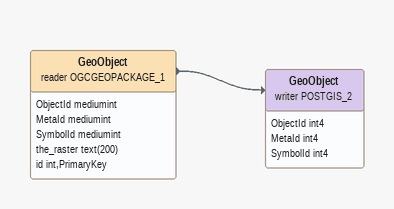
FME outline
GeoObject (reader OGCGEOPACKAGE_1)
    attributes: ObjectId mediumint, MetaId mediumint, SymbolId mediumint, the_raster text(200), id int,PrimaryKey
    -> GeoObject (writer POSTGIS_2)
GeoObject (writer POSTGIS_2)
    attributes: ObjectId int4, MetaId int4, SymbolId int4
